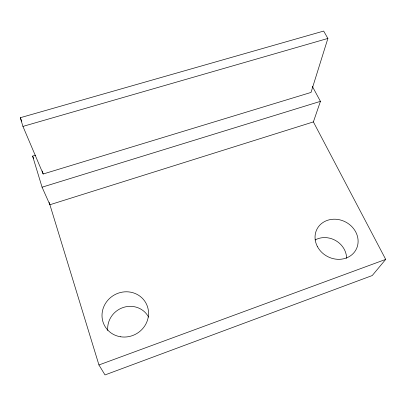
<?xml version="1.0" encoding="UTF-8"?>
<svg xmlns="http://www.w3.org/2000/svg" width="406" height="406" viewBox="0 0 406 406"><rect width="100%" height="100%" fill="white"/><g stroke="black" fill="none" stroke-linecap="round" stroke-linejoin="round"><path stroke-width="0.61" d="M327.886 38.443L311.021 92.431L43.168 174.001L22.939 126.403L20.3 117.715L323.658 31.069L327.886 38.443L22.939 126.403M49.172 202.366L98.942 364.964L105.012 374.931L372.231 275.547L385.7 259.388L313.386 121.907L320.43 101.348L312.305 86.295M98.942 364.964L385.7 259.388M313.386 121.907L49.902 204.746L42.067 187.191L32.607 156.107L35.647 155.204M42.067 187.191L320.43 101.348M32.607 156.107L33.596 158.396M20.3 117.715L21.777 121.216M42.234 170.977L43.168 174.001M107.768 330.504A21.949 20.919 -33.7 0 1 123.297 307.454A21.949 20.919 -33.7 0 1 148.606 317.127M315.097 239.971A20.604 18.453 29 0 1 335.848 240.667A20.604 18.453 29 0 1 346.597 258.328M120.648 336.787A23.568 22.325 -29.5 0 0 147.348 306.241A23.568 22.325 -29.5 0 0 107.839 300.232A23.568 22.325 -29.5 0 0 120.648 336.787M317.314 246.386A22.061 19.488 27.5 0 0 354.55 251.959A22.061 19.488 27.5 0 0 337.853 219.463A22.061 19.488 27.5 0 0 317.314 246.386"/></g></svg>
